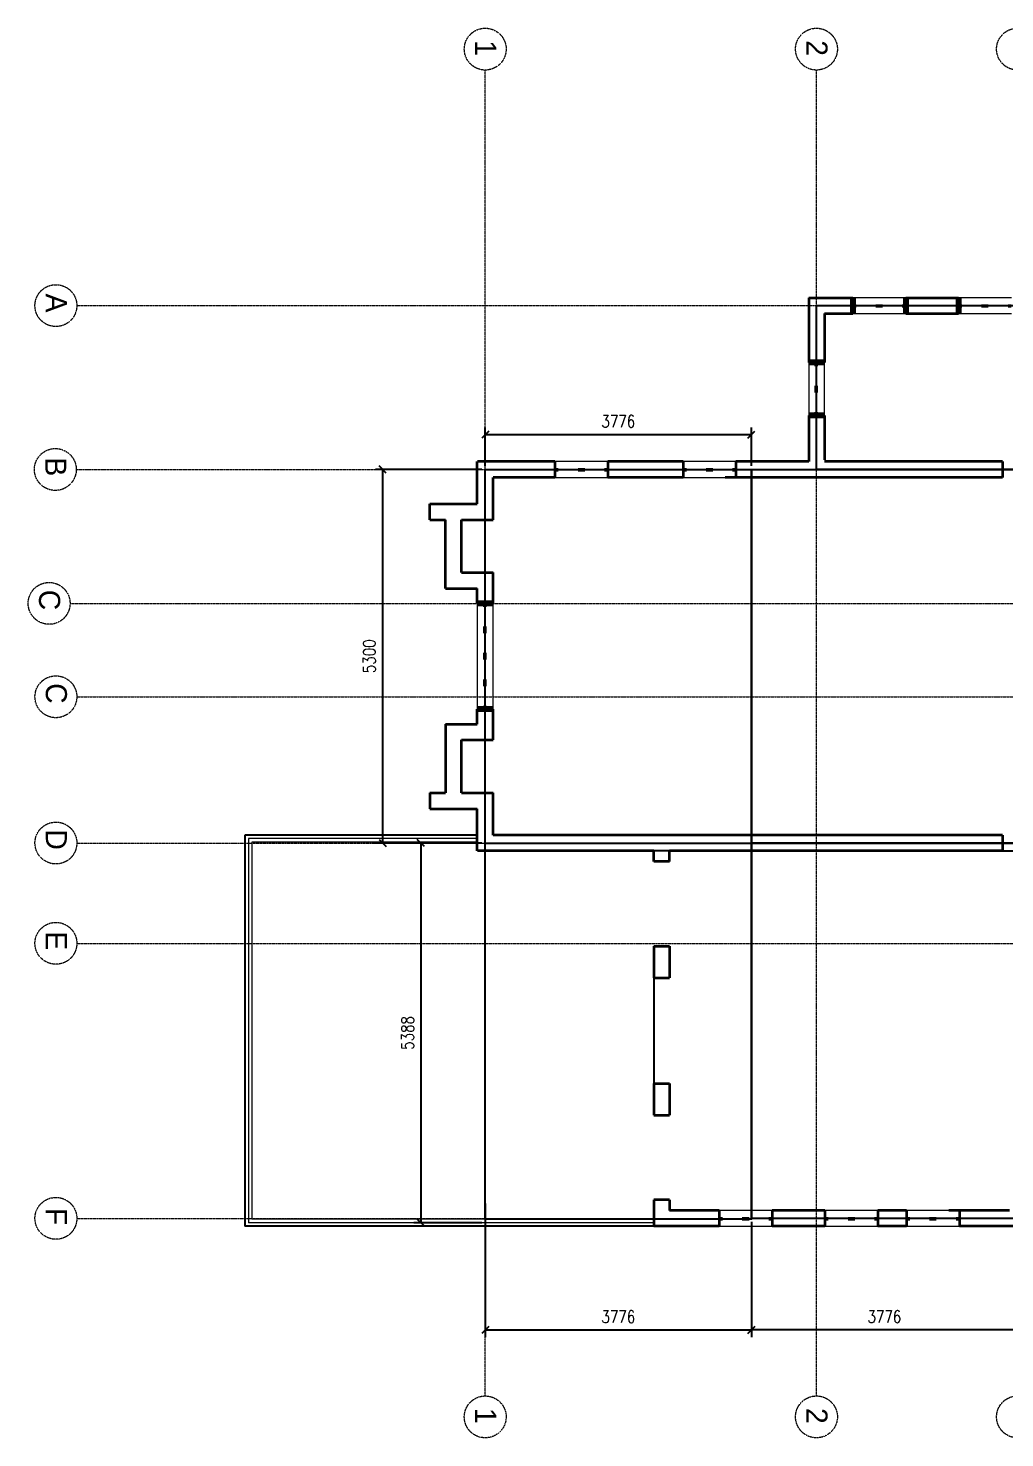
# Model space of a CAD drawing. Header units: inches. Extents: x 13 to 34639, y 6 to 20010.
# Drawn here: x 13 to 13871, y 11 to 20010 of the extents above; entities that cross this region are included whole.
import ezdxf

# ---------------------------------------------------------------- set-up
doc = ezdxf.new("R2010")
doc.units = ezdxf.units.IN
doc.header["$MEASUREMENT"] = 0
doc.linetypes.add('PHANTOM2', pattern=[31.75, 15.875, -3.175, 3.175, -3.175, 3.175, -3.175])
doc.layers.get('Defpoints').update_dxf_attribs({"color": 140})
for name, color, linetype, lineweight in [('A-Dimension', 1, 'Continuous', 15), ('A-WALL', 5, 'Continuous', 120), ('A-WINDOW', 4, 'Continuous', 9), ('HATCH', 6, 'Continuous', 0), ('SANITARY', 212, 'Continuous', 5)]:
    doc.layers.add(name, color=color, linetype=linetype, lineweight=lineweight)
for name, color, linetype in [('A-Text', 4, 'Continuous'), ('HACTH', 8, 'Continuous'), ('panel', 2, 'Continuous')]:
    doc.layers.add(name, color=color, linetype=linetype)
doc.styles.add('MPN', font='romans.shx', dxfattribs={"width": 0.8, "height": 1.75})
doc.styles.get("Standard").update_dxf_attribs({"font": 'arial.ttf'})
doc.dimstyles.new('MPN', dxfattribs={"dimtxt": 2.5, "dimasz": 2.5, "dimexe": 1.2, "dimexo": 1, "dimgap": 1, "dimtad": 1, "dimdec": 0, "dimzin": 0, "dimdsep": 46, "dimtxsty": 'MPN', "dimcen": 0.09, "dimclrd": 256, "dimclrt": 1, "dimadec": 0, "dimazin": 0, "dimtfac": 1, "dimtdec": 0, "dimtofl": 0, "dimtmove": 0, "dimatfit": 3, "dimfxl": 1, "dimtolj": 1, "dimtzin": 0, "dimarcsym": 0})

# ---------------------------------------------------------------- blocks, each defined once
blk = doc.blocks.new('win 750')
at = {"layer": 'A-WINDOW'}
for p, q in [((0, 225), (-750, 225)), ((-750, 0), (0, 0))]:
    blk.add_line(p, q, dxfattribs=at)
for points in [[(-375, 118, 50, 50, 0), (-425, 118, 15, 15, 0), (-700, 118, 50, 50, 0), (-750, 118, 50, 50, 0)], [(0, 118, 50, 50, 0), (-50, 118, 15, 15, 0), (-325, 118, 50, 50, 0), (-375, 118, 50, 50, 0)]]:
    blk.add_lwpolyline(points, format="xyseb", dxfattribs=at)
blk = doc.blocks.new('_Oblique')
at = {"color": 0, "linetype": 'ByBlock', "lineweight": -2}
blk.add_line((-0.5, -0.5), (0.5, 0.5), dxfattribs=at)
blk = doc.blocks.new('*D45')
at = {"layer": 'A-Dimension', "color": 0, "lineweight": -2, "transparency": 16777216}
for p, q in [((6499, 13799), (6499, 14344)), ((10275, 13799), (10275, 14344))]:
    blk.add_line(p, q, dxfattribs=at)
at = {"layer": 'A-Dimension', "lineweight": -2, "transparency": 16777216}
blk.add_line((6499, 14244), (10275, 14244), dxfattribs=at)
at = {"layer": 'Defpoints', "color": 0, "transparency": 16777216}
for p in [(10275, 14244), (6499, 13749), (10275, 13749)]:
    blk.add_point(p, dxfattribs=at)
at = {"layer": 'A-Dimension', "lineweight": -2, "transparency": 16777216, "xscale": 100, "yscale": 100, "zscale": 100, "rotation": 180}
blk.add_blockref('_Oblique', (6499, 14244), dxfattribs=at)
at = {"layer": 'A-Dimension', "lineweight": -2, "transparency": 16777216, "xscale": 100, "yscale": 100, "zscale": 100}
blk.add_blockref('_Oblique', (10275, 14244), dxfattribs=at)
at = {"layer": 'A-Dimension', "color": 1, "transparency": 16777216, "insert": (8387, 14432), "char_height": 175, "attachment_point": 5, "style": 'MPN'}
blk.add_mtext('\\A1;3776', dxfattribs=at)
blk = doc.blocks.new('*D30')
at = {"layer": 'A-Dimension', "color": 0, "lineweight": -2, "transparency": 16777216}
for p, q in [((6449, 13749), (4943, 13749)), ((6449, 8449), (4943, 8449))]:
    blk.add_line(p, q, dxfattribs=at)
at = {"layer": 'A-Dimension', "lineweight": -2, "transparency": 16777216}
blk.add_line((5043, 13749), (5043, 8449), dxfattribs=at)
at = {"layer": 'Defpoints', "color": 0, "transparency": 16777216}
for p in [(6499, 13749), (5043, 8449), (6499, 8449)]:
    blk.add_point(p, dxfattribs=at)
at = {"layer": 'A-Dimension', "lineweight": -2, "transparency": 16777216, "xscale": 100, "yscale": 100, "zscale": 100}
for p, rotation in [((5043, 13749), 90), ((5043, 8449), 270)]:
    blk.add_blockref('_Oblique', p, dxfattribs=dict(at, rotation=rotation))
at = {"layer": 'A-Dimension', "color": 1, "transparency": 16777216, "insert": (4855, 11099), "char_height": 175, "attachment_point": 5, "rotation": 90, "style": 'MPN'}
blk.add_mtext('\\A1;5300', dxfattribs=at)
blk = doc.blocks.new('*D31')
at = {"layer": 'A-Dimension', "color": 0, "lineweight": -2, "transparency": 16777216}
for p, q in [((6449, 8449), (5485, 8449)), ((6449, 3061), (5485, 3061))]:
    blk.add_line(p, q, dxfattribs=at)
at = {"layer": 'A-Dimension', "lineweight": -2, "transparency": 16777216}
blk.add_line((5585, 8449), (5585, 3061), dxfattribs=at)
at = {"layer": 'Defpoints', "color": 0, "transparency": 16777216}
for p in [(6499, 8449), (5585, 3061), (6499, 3061)]:
    blk.add_point(p, dxfattribs=at)
at = {"layer": 'A-Dimension', "lineweight": -2, "transparency": 16777216, "xscale": 100, "yscale": 100, "zscale": 100}
for p, rotation in [((5585, 8449), 90), ((5585, 3061), 270)]:
    blk.add_blockref('_Oblique', p, dxfattribs=dict(at, rotation=rotation))
at = {"layer": 'A-Dimension', "color": 1, "transparency": 16777216, "insert": (5398, 5755), "char_height": 175, "attachment_point": 5, "rotation": 90, "style": 'MPN'}
blk.add_mtext('\\A1;5388', dxfattribs=at)
blk = doc.blocks.new('*D40')
at = {"layer": 'A-Dimension', "color": 0, "lineweight": -2, "transparency": 16777216}
for p, q in [((10275, 3074), (10275, 1442)), ((14051, 3074), (14051, 1442))]:
    blk.add_line(p, q, dxfattribs=at)
at = {"layer": 'A-Dimension', "lineweight": -2, "transparency": 16777216}
blk.add_line((14051, 1542), (10275, 1542), dxfattribs=at)
at = {"layer": 'Defpoints', "color": 0, "transparency": 16777216}
for p in [(10275, 3124), (14051, 3124), (10275, 1542)]:
    blk.add_point(p, dxfattribs=at)
at = {"layer": 'A-Dimension', "lineweight": -2, "transparency": 16777216, "xscale": 100, "yscale": 100, "zscale": 100, "rotation": 180}
blk.add_blockref('_Oblique', (10275, 1542), dxfattribs=at)
at = {"layer": 'A-Dimension', "lineweight": -2, "transparency": 16777216, "xscale": 100, "yscale": 100, "zscale": 100}
blk.add_blockref('_Oblique', (14051, 1542), dxfattribs=at)
at = {"layer": 'A-Dimension', "color": 1, "transparency": 16777216, "insert": (12163, 1730), "char_height": 175, "attachment_point": 5, "style": 'MPN'}
blk.add_mtext('\\A1;3776', dxfattribs=at)
blk = doc.blocks.new('*D41')
at = {"layer": 'A-Dimension', "color": 0, "lineweight": -2, "transparency": 16777216}
for p, q in [((6499, 3336), (6499, 1439)), ((10275, 3068), (10275, 1439))]:
    blk.add_line(p, q, dxfattribs=at)
at = {"layer": 'A-Dimension', "lineweight": -2, "transparency": 16777216}
blk.add_line((10275, 1539), (6499, 1539), dxfattribs=at)
at = {"layer": 'Defpoints', "color": 0, "transparency": 16777216}
for p in [(6499, 3386), (10275, 3118), (6499, 1539)]:
    blk.add_point(p, dxfattribs=at)
at = {"layer": 'A-Dimension', "lineweight": -2, "transparency": 16777216, "xscale": 100, "yscale": 100, "zscale": 100, "rotation": 180}
blk.add_blockref('_Oblique', (6499, 1539), dxfattribs=at)
at = {"layer": 'A-Dimension', "lineweight": -2, "transparency": 16777216, "xscale": 100, "yscale": 100, "zscale": 100}
blk.add_blockref('_Oblique', (10275, 1539), dxfattribs=at)
at = {"layer": 'A-Dimension', "color": 1, "transparency": 16777216, "insert": (8387, 1727), "char_height": 175, "attachment_point": 5, "style": 'MPN'}
blk.add_mtext('\\A1;3776', dxfattribs=at)

msp = doc.modelspace()

# ---------------------------------------------------------------- linework, layer by layer
at = {"layer": 'A-WALL', "lineweight": 35}
for p, q in [((11088.9, 16186.5), (11088.9, 15264.6)), ((11088.9, 16186.5), (11714.7, 16186.5)), ((12464.7, 16186.5), (13214.7, 16186.5)), ((11313.9, 15961.5), (11313.9, 15264.6)), ((11313.9, 15961.5), (11714.7, 15961.5)), ((12464.7, 15961.5), (13214.7, 15961.5)), ((11088.9, 14514.6), (11088.9, 13861.5)), ((11313.9, 14514.6), (11313.9, 13885.6)), ((6386.4, 13261.5), (6386.4, 13861.5)), ((7488.2, 13861.5), (6388.9, 13861.5)), ((7488.2, 13861.5), (7488.2, 13636.5)), ((9306, 13861.5), (8238.2, 13861.5)), ((8238.2, 13861.5), (8238.2, 13636.5)), ((9306, 13861.5), (9306, 13636.5)), ((11088.9, 13861.5), (10056, 13861.5)), ((10056, 13861.5), (10056, 13636.5)), ((13838.9, 13861.5), (11313.9, 13861.5)), ((13838.9, 13861.5), (13838.9, 13636.5)), ((7488.2, 13636.5), (6611.4, 13636.5)), ((6611.4, 13036.5), (6611.4, 13636.5)), ((9001.4, 13636.5), (8238.2, 13636.5)), ((9306, 13636.5), (8238.2, 13636.5)), ((11088.9, 13636.5), (9901.4, 13636.5)), ((13838.9, 13636.5), (10056, 13636.5)), ((5711.4, 13261.5), (6386.4, 13261.5)), ((5711.4, 13036.5), (5711.4, 13261.5)), ((5711.4, 13036.5), (5936.4, 13036.5)), ((5936.4, 12061.5), (5936.4, 13036.5)), ((6161.4, 13036.5), (6611.4, 13036.5)), ((6161.4, 12286.5), (6161.4, 13036.5)), ((6161.4, 12286.5), (6611.4, 12286.5)), ((6611.4, 11849), (6611.4, 12286.5)), ((5936.4, 12061.5), (6386.4, 12061.5)), ((6386.4, 11849), (6386.4, 12061.5)), ((6386.4, 10136.5), (6386.4, 10349)), ((6611.4, 9911.5), (6611.4, 10349)), ((5936.4, 10136.5), (5936.4, 9161.5)), ((5936.4, 10136.5), (6386.4, 10136.5)), ((6161.4, 10136.5), (6386.4, 10136.5)), ((6161.4, 9161.5), (6161.4, 9911.5)), ((6161.4, 9911.5), (6611.4, 9911.5)), ((5711.4, 9161.5), (5936.4, 9161.5)), ((5711.4, 9161.5), (5711.4, 8936.5)), ((6161.4, 9161.5), (6611.4, 9161.5)), ((6611.4, 8561.5), (6611.4, 9161.5)), ((5711.4, 8936.5), (6386.4, 8936.5)), ((6386.4, 8336.5), (6386.4, 8936.5)), ((13838.9, 8561.5), (6611.4, 8561.5)), ((13838.9, 8561.5), (13838.9, 8336.5)), ((8888.9, 8336.5), (6388.9, 8336.5)), ((8888.9, 8186.5), (8888.9, 8336.5)), ((13838.9, 8336.5), (9113.9, 8336.5)), ((9113.9, 8186.5), (9113.9, 8336.5)), ((9113.9, 8186.5), (8888.9, 8186.5)), ((9113.9, 8186.5), (8888.9, 8186.5)), ((8888.9, 6986.5), (8888.9, 6536.5)), ((8888.9, 6986.5), (9113.9, 6986.5)), ((9113.9, 6986.5), (9113.9, 6536.5)), ((8888.9, 6536.5), (9113.9, 6536.5)), ((8888.9, 5036.5), (8888.9, 4586.5)), ((8888.9, 5036.5), (9113.9, 5036.5)), ((9113.9, 5036.5), (9113.9, 4586.5)), ((8888.9, 4586.5), (9113.9, 4586.5)), ((9113.9, 3386.5), (8888.9, 3386.5)), ((9113.9, 3386.5), (8888.9, 3386.5)), ((8888.9, 3386.5), (8888.9, 3011.5)), ((9113.9, 3386.5), (9113.9, 3236.5)), ((9819.2, 3236.5), (9113.9, 3236.5)), ((9819.2, 3236.5), (9819.2, 3011.5)), ((11319.2, 3236.5), (10569.2, 3236.5)), ((10569.2, 3236.5), (10569.2, 3011.5)), ((11319.2, 3236.5), (11319.2, 3011.5)), ((11319.2, 3236.5), (11319.2, 3011.5)), ((12476.4, 3236.5), (12069.2, 3236.5)), ((12069.2, 3236.5), (12069.2, 3011.5)), ((12476.4, 3236.5), (12476.4, 3011.5)), ((13938.9, 3236.5), (13076.4, 3236.5)), ((13226.4, 3236.5), (13226.4, 3011.5)), ((9819.2, 3011.5), (8888.9, 3011.5)), ((11319.2, 3011.5), (10569.2, 3011.5)), ((12476.4, 3011.5), (12069.2, 3011.5)), ((15176.4, 3011.5), (13226.4, 3011.5))]:
    msp.add_line(p, q, dxfattribs=at)
at = {"layer": 'A-WALL'}
for p, q in [((11714.7, 16186.5), (11714.7, 15961.5)), ((12464.7, 16186.5), (12464.7, 15961.5)), ((13214.7, 16186.5), (13214.7, 15961.5)), ((11313.9, 15264.6), (11086.4, 15264.6)), ((11313.9, 14514.6), (11086.4, 14514.6)), ((6611.4, 11849), (6386.4, 11849)), ((6611.4, 10349), (6386.4, 10349))]:
    msp.add_line(p, q, dxfattribs=at)
at = {"layer": 'HACTH', "color": 240, "lineweight": -2, "ltscale": 1000, "true_color": 0xed1f24}
for p in [(3088.9, 8561.5), (8888.9, 3011.5)]:
    msp.add_line(p, (3088.9, 3011.5), dxfattribs=at)
at = {"layer": 'HACTH', "lineweight": -2, "ltscale": 1000}
for p, q in [((6388.9, 8561.5), (3088.9, 8561.5)), ((13838.9, 8336.5), (14838.9, 8336.5))]:
    msp.add_line(p, q, dxfattribs=at)
at = {"layer": 'HATCH', "linetype": 'PHANTOM2'}
for p, q in [((6498.9, 604.5), (6498.9, 19416)), ((11198.9, 604.5), (11198.9, 19416)), ((703.4, 16074), (34045.5, 16074)), ((695.5, 13749), (34037.5, 13749)), ((607.3, 11849), (33949.4, 11849)), ((703.4, 10524), (34045.5, 10524)), ((703.4, 8449), (34045.5, 8449)), ((703.4, 7024), (34045.5, 7024)), ((703.4, 3124), (34045.5, 3124))]:
    msp.add_line(p, q, dxfattribs=at)
at = {"layer": 'HATCH', "lineweight": -2, "ltscale": 1000}
msp.add_line((8888.9, 6536.5), (8888.9, 5036.5), dxfattribs=at)
at = {"layer": 'HATCH', "linetype": 'PHANTOM2'}
for centre in [(6498.9, 19713), (11198.9, 19713), (14051.4, 19713), (406.5, 16074), (398.6, 13749), (310.4, 11849), (406.5, 10524), (406.5, 8449), (406.5, 7026.2), (406.5, 3124), (6498.9, 307.5), (11198.9, 307.5), (14051.4, 307.5)]:
    msp.add_circle(centre, 296.9, dxfattribs=at)
at = {"layer": 'panel'}
msp.add_line((10275.2, 5037.9), (10275.2, 5957.4), dxfattribs=at)
for points in [[(11198.9, 16074), (17048.9, 16074), (17048.9, 13749), (11198.9, 13749)], [(6498.9, 13749), (10275.2, 13749), (10275.2, 8336.5), (6498.9, 8336.5)], [(10275.2, 13749), (14051.4, 13749), (14051.4, 8449), (10275.2, 8449)], [(6498.9, 8449), (10275.2, 8449), (10275.2, 3111.5), (6498.9, 3111.5)], [(10275.2, 8449), (14051.4, 8449), (14051.4, 3124), (10275.2, 3124)]]:
    msp.add_lwpolyline(points, close=True, dxfattribs=at)
at = {"layer": 'SANITARY', "color": 240, "true_color": 0xed1f24}
for p, q in [((3138.9, 8511.5), (3138.9, 3061.5)), ((6388.9, 8511.5), (3138.9, 8511.5)), ((6388.9, 8461.5), (3188.9, 8461.5)), ((8888.9, 3061.5), (3138.9, 3061.5))]:
    msp.add_line(p, q, dxfattribs=at)
at = {"layer": 'SANITARY'}
for p in [(3188.9, 8461.5), (8888.9, 3111.5)]:
    msp.add_line(p, (3188.9, 3111.5), dxfattribs=at)

# ---------------------------------------------------------------- block references
at = {"layer": 'A-WALL'}
for p, rotation in [((11714.7, 16186.5), 180), ((13214.7, 16186.5), 180), ((11313.9, 15264.6), 89.99999999999996), ((7488.2, 13861.5), 180), ((9306, 13861.5), 180), ((6611.4, 11849), 89.99999999999996), ((6611.4, 11099), 89.99999999999996), ((9819.2, 3236.5), 180), ((11319.2, 3236.5), 180), ((12476.4, 3236.5), 180)]:
    msp.add_blockref('win 750', p, dxfattribs=dict(at, rotation=rotation))

# ---------------------------------------------------------------- texts
at = {"layer": 'A-Text', "char_height": 300, "width": 2445, "attachment_point": 3, "rotation": 270}
for s, insert in [('{\\fCentury Gothic|b0|i0|c0|p34;\\C4;1}', (6655.6, 19616.2)), ('{\\fCentury Gothic|b0|i0|c0|p34;\\C4;2}', (11355.6, 19616.2)), ('{\\fCentury Gothic|b0|i0|c0|p34;\\C4;A}', (563.2, 15977.2)), ('{\\fCentury Gothic|b0|i0|c0|p34;\\C4;B}', (555.3, 13652.2)), ('{\\fCentury Gothic|b0|i0|c0|p34;\\C4;C}', (467.1, 11752.2)), ('{\\fCentury Gothic|b0|i0|c0|p34;\\C4;C}', (563.2, 10427.2)), ('{\\fCentury Gothic|b0|i0|c0|p34;\\C4;D}', (563.2, 8352.2)), ('{\\fCentury Gothic|b0|i0|c0|p34;\\C4;E}', (563.2, 6929.5)), ('{\\fCentury Gothic|b0|i0|c0|p34;\\C4;F}', (563.2, 3027.2)), ('{\\fCentury Gothic|b0|i0|c0|p34;\\C4;1}', (6655.6, 210.8)), ('{\\fCentury Gothic|b0|i0|c0|p34;\\C4;2}', (11355.6, 210.8))]:
    msp.add_mtext(s, dxfattribs=dict(at, insert=insert))

# ---------------------------------------------------------------- dimensions: what is measured, and where the dimension line sits
at = {"layer": 'A-Dimension'}
for base, p1, p2, picture, middle in [((10275.2, 14244.3), (6498.9, 13749), (10275.2, 13749), '*D45', (8387, 14431.8)), ((6498.9, 1539.3), (10275.2, 3118.2), (6498.9, 3386.5), '*D41', (8387, 1726.8)), ((10275.2, 1542.5), (14051.4, 3124), (10275.2, 3124), '*D40', (12163.3, 1730))]:
    dim = msp.add_linear_dim(base=base, p1=p1, p2=p2, dimstyle='MPN', override={"dimtxt": 1.75, "dimasz": 1, "dimexe": 1, "dimexo": 0.5, "dimpost": '\\X', "dimblk": 'Oblique', "dimldrblk": 'Oblique', "dimfxl": 0.18}, dxfattribs=at)
    dim.commit()
    dim.dimension.update_dxf_attribs({"geometry": picture, "text_midpoint": middle})
for base, p1, p2, picture, middle in [((5042.8, 8449), (6498.9, 13749), (6498.9, 8449), '*D30', (4855.3, 11099)), ((5585.4905777, 3061.4782956), (6498.9074337, 8448.9782956), (6498.9074337, 3061.4782956), '*D31', (5397.9905777, 5755.2282956))]:
    dim = msp.add_linear_dim(base=base, p1=p1, p2=p2, angle=90, dimstyle='MPN', override={"dimtxt": 1.75, "dimasz": 1, "dimexe": 1, "dimexo": 0.5, "dimpost": '\\X', "dimblk": 'Oblique', "dimldrblk": 'Oblique', "dimfxl": 0.18}, dxfattribs=at)
    dim.commit()
    dim.dimension.update_dxf_attribs({"geometry": picture, "text_midpoint": middle})

doc.saveas('drawing.dxf')
